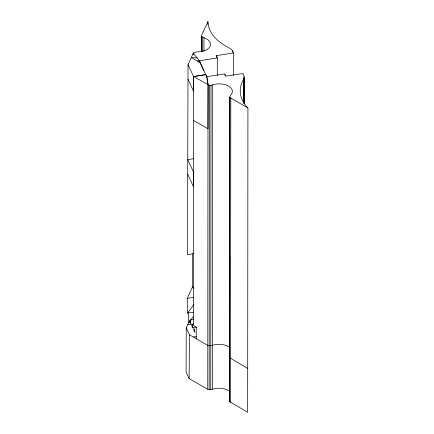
<?xml version="1.0" encoding="UTF-8"?>
<svg xmlns="http://www.w3.org/2000/svg" width="434" height="434" viewBox="0 0 434 434"><rect width="100%" height="100%" fill="white"/><g stroke="black" fill="none" stroke-linecap="round" stroke-linejoin="round"><path stroke-width="0.65" d="M233.416 75.239L233.443 52.975C232.836 50.306 230.508 48.603 228.224 47.382A60.874 35.197 0 0 1 207.902 21.7L201.636 35.208L201.588 36.347L203.975 37.742A13.118 7.573 0.1 0 1 210.083 46.27A13.118 7.573 0.1 0 1 197.416 51.874L194.139 52.389L193.298 53.17L188.025 64.644L193.569 76.606L193.336 325.343L196.255 327.041L196.255 338.732L207.815 345.393L209.226 345.827L212.514 345.334A13.118 7.562 0 0 1 229.977 347.694M201.49 51.771L201.512 36.196M201.566 51.923L201.588 36.347M202.499 51.315L202.515 37.096M203.958 51.288L203.975 37.742M207.902 24.407L207.902 21.7M229.922 391.56A13.118 7.562 0 0 0 212.459 389.2L209.172 389.694L207.761 389.26L208.022 84.912L206.714 76.688L200.291 62.773L199.314 60.733L193.298 53.17L193.293 54.51L193.298 53.17M208.022 84.912L209.427 85.346L209.172 389.694M210.761 389.607L211.016 85.259L212.714 84.852A13.118 7.562 0 0 1 228.544 86.062A13.118 7.562 0 0 1 230.633 95.198L229.77 97.091L229.581 401.591L247.668 412.3L247.922 107.952A60.874 35.111 -0.1 0 1 243.311 79.905L244.152 76.563L243.073 73.514L225.767 76.194L224.709 73.905L206.714 76.688M212.459 389.2L212.714 84.852M217.288 75.364L217.309 57.944L216.246 55.66L217.309 57.944L197.351 61.053L191.313 57.554L197.079 57.928M229.581 401.591L229.77 97.091M229.515 401.439L229.803 256.527M230.541 402.416L230.801 98.062L229.836 97.243M232.532 52.118L232.532 50.762M243.653 102.858L243.675 79.178M243.799 102.489L243.816 78.809M243.913 102.798L243.935 78.44M244.006 103.775L244.027 78.066M244.136 104.003L244.152 76.563M188.025 64.644L187.466 254.584L193.922 253.597M193.439 186.338L193.363 171.728L187.743 159.614L193.559 158.719M225.029 75.923L225.034 74.594M193.228 316.771L188.665 322.668L186.251 327.844L186.077 371.987L189.121 378.605L207.761 389.26M193.569 76.606L205.89 74.61L206.823 76.617L208.125 84.814L207.989 128.773L193.499 120.419M192.68 253.895L192.512 286.928L187.2 298.375L187.455 313.093L193.434 312.176M189.121 378.605L189.463 334.804L186.251 327.844M205.797 74.637L193.635 76.46L193.526 91.216L187.982 79.254M229.57 357.573L229.727 356.656M187.602 313.071L193.927 304.489M199.423 60.972L199.64 61.422L199.065 61.324L199.857 61.872L198.821 61.916L199.314 60.733L203.6 70.536M190.613 322.359L188.665 322.668L188.508 312.854M216.246 55.66L233.443 52.975M190.119 320.048L193.363 319.549M192.588 327.909A1.79 0.38 81.2 0 0 192.588 325.375A1.79 0.38 81.2 0 0 191.893 325.142A1.79 0.38 81.2 0 0 192.588 327.909L196.483 327.307M187.2 298.375L193.651 297.393M189.463 334.804L193.325 337.039L196.553 336.545M187.662 324.816L193.477 323.932M209.427 85.346L211.016 85.259M208.125 84.814L193.635 76.46M193 287.194L192.512 286.928L193.705 288.442M230.801 98.062L247.922 107.952M247.722 368.433L229.635 357.724M193.325 337.039L196.255 338.732M197.351 61.053L200.291 62.773M187.705 174.224L193.32 186.343M189.886 320.818A1.79 0.38 81.2 0 0 190.58 323.58A1.79 0.38 81.2 0 0 190.58 321.046A1.79 0.38 81.2 0 0 189.886 320.818M193.9 329.471A1.79 0.38 81.2 0 0 194.6 332.232A1.79 0.38 81.2 0 0 194.6 329.699A1.79 0.38 81.2 0 0 193.9 329.471"/></g></svg>
